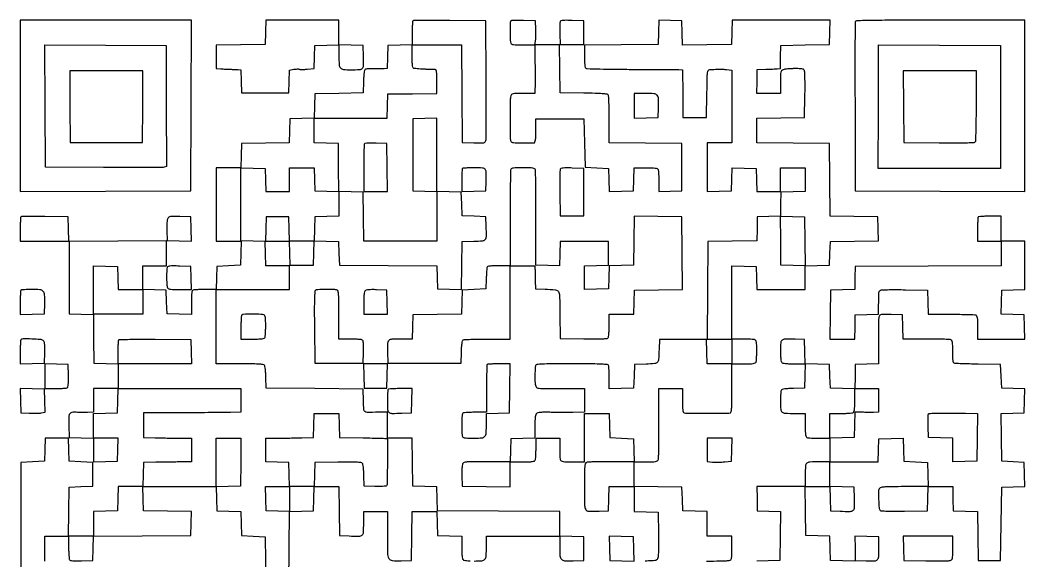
# Model space of a CAD drawing. Extents: x 179 to 1071, y 112 to 1107.
# Drawn here: x 179 to 1071, y 627 to 1107 of the extents above; entities that cross this region are included whole.
import ezdxf

# ---------------------------------------------------------------- set-up
doc = ezdxf.new("R2010")
doc.units = 0

msp = doc.modelspace()

# ---------------------------------------------------------------- linework, layer by layer
for points in [[(179, 1030.993714), (179, 954.987428), (254.75, 955.243714), (330.5, 955.5), (330.756286, 1031.25), (331.012572, 1107), (255.006286, 1107), (179, 1107)], [(223.235953, 1030.25), (223.5, 998.5), (255.5, 998.5), (287.5, 998.5), (287.764047, 1030.25), (288.028094, 1062), (255.5, 1062), (222.971906, 1062)], [(875.769597, 910.715969), (876.039194, 888.931939), (865.269597, 889.215969), (854.5, 889.5), (854.230403, 911.284031), (853.960806, 933.068061), (864.730403, 932.784031), (875.5, 932.5)], [(265.784983, 878.25), (266.069966, 868), (277.034983, 868), (288, 868), (288, 857), (288, 846), (266, 846), (244, 846), (244, 867.533832), (244, 889.067663), (254.75, 888.783832), (265.5, 888.5)], [(484.216168, 791.25), (484.5, 780.5), (494.5, 780.5), (504.5, 780.5), (504.783832, 791.25), (505.067663, 802), (494.5, 802), (483.932337, 802)], [(374.769888, 714.75), (374.5, 693.5), (363.75, 693.216168), (353, 692.932337), (353, 714.466168), (353, 736), (364.019888, 736), (375.039775, 736)]]:
    msp.add_lwpolyline(points, close=True)
for points in [[(582.164816, 627, 0.022674), (588.969528, 627.308739, 0.198237), (591.591884, 628.680907, 0.161759), (592.768858, 631.657206, 0.01396), (593, 639.934259), (593, 649), (625.5, 649), (658, 649), (658, 639.69113, 0.015815), (658.2596, 631.485571, 0.17762), (659.552728, 628.549193, 0.19207), (662.389929, 627.265539, 0.019001), (670.016285, 627.209381), (679.5, 627.5), (679.5, 638), (679.5, 648.5), (668.75, 648.783832), (658, 649.067663), (658, 660.025219), (658, 670.982775), (603.75, 671.241388), (549.5, 671.5), (549.216508, 682.216508), (548.933016, 692.933016), (538.216508, 693.216508), (527.5, 693.5), (527.230112, 714.75), (526.960225, 736), (515.980112, 736), (505, 736), (505, 747.561834), (505, 759.123667), (496.75, 758.993563, -0.004492), (487.093624, 758.928049, -0.168334), (485.057522, 759.638551, -0.213756), (484.125334, 761.427622, -0.007843), (483.784983, 769.25), (483.5, 779.5), (440.5, 780), (397.5, 780.5), (397.209882, 789.945876, 0.010217), (397.019842, 793.65896, 0.013854), (396.687053, 797.000112, 0.010763), (396.277004, 799.740901, 0.131421), (395.837437, 800.695876, 0.193639), (394.58921, 801.370556, 0.013418), (390.526609, 801.721423, 0.01201), (384.302244, 801.941217, 0.002819), (373.877555, 802), (353, 802), (353, 835), (353, 868), (385.5, 868), (418, 868), (418, 878.5), (418, 889), (407.533832, 889), (397.067663, 889), (396.783832, 899.75), (396.5, 910.5), (385.75, 910.783832), (375, 911.067663), (375, 943.567663), (375, 976.067663), (385.75, 975.783832), (396.5, 975.5), (396.784983, 965.25), (397.069966, 955), (407.534983, 955), (418, 955), (418, 965.5), (418, 976), (428.965017, 976), (439.930034, 976), (440.215017, 965.75), (440.5, 955.5), (451.25, 955.216168), (462, 954.932337), (462, 944), (462, 933.067663), (451.25, 932.783832), (440.5, 932.5), (440.216168, 921.75), (439.932337, 911), (429, 911), (418.067663, 911), (417.783832, 921.75), (417.5, 932.5), (407.5, 932.5), (397.5, 932.5), (397.216168, 921.75), (396.932337, 911), (407.432337, 911), (417.932337, 911), (418.216168, 900.25), (418.5, 889.5), (429, 889.5), (439.5, 889.5), (439.784171, 900.283485), (440.068343, 911.06697), (450.784171, 910.783485), (461.5, 910.5), (462, 900), (462.5, 889.5), (505.715134, 889.239404), (548.930268, 888.978807), (549.215134, 878.739404), (549.5, 868.5), (560.230014, 868.216371), (570.960029, 867.932742), (571.230014, 889.216371), (571.5, 910.5), (581.7397, 910.784869, 0.013827), (589.54295, 911.218122, 0.200378), (591.948742, 912.466432, 0.174565), (592.925177, 915.13313, 0.010012), (592.795054, 924), (592.5, 932.5), (582, 933), (571.5, 933.5), (571, 944), (570.5, 954.5), (559.75, 954.783832), (549, 955.067663), (549, 987.567663), (549, 1020.067663), (538.25, 1019.783832), (527.5, 1019.5), (527.5, 987.5), (527.5, 955.5), (538.25, 955.216168), (549, 954.932337), (549, 932.966168), (549, 911), (516.519502, 911), (484.039005, 911), (483.769502, 932.75), (483.5, 954.5), (472.76979, 954.783631), (462.03958, 955.067262), (461.76979, 976.283631), (461.5, 997.5), (450.75, 997.783832), (440, 998.067663), (440, 1009.033832), (440, 1020), (472.466168, 1020), (504.932337, 1020), (505.216168, 1030.75), (505.5, 1041.5), (527.25, 1041.769502), (549, 1042.039005), (549, 1052.519502, 0.006021), (548.939403, 1057.551723, 0.023474), (548.718588, 1060.655581, 0.034213), (548.357464, 1062.570853, 0.326568), (547.75, 1063.066863, 0.004035), (546.906753, 1063.105147, 0.000236), (544.335883, 1063.199874, 0.000357), (541.274643, 1063.309035, 0.000263), (537.882795, 1063.425774, -0.007111), (534.499435, 1063.588642, -0.009772), (531.464135, 1063.83769, -0.006859), (528.947153, 1064.128751, -0.106583), (528.132795, 1064.417928, -0.213726), (527.632486, 1065.155373, -0.017235), (527.296095, 1067.533453, -0.018308), (527.070244, 1070.780494, -0.008208), (527, 1075.059017), (527, 1085), (548.989377, 1085), (570.978755, 1085), (571.239377, 1041.75), (571.5, 998.5), (581.722245, 998.215323, 0.003536), (588.279672, 998.079105, 0.04939), (590.630513, 998.279412, 0.162265), (591.802908, 998.928182, 0.128356), (592.48669, 1000.215323, 0.056624), (592.702321, 1002.005396, 0.000409), (592.791938, 1017.103876, 0.001555), (592.826643, 1034.403381, 0.000995), (592.764445, 1054.5), (592.5, 1106.5), (560.430282, 1106.763615, 0.002002), (548.086578, 1106.815665, 0.003234), (537.581211, 1106.749961, 0.00059), (528.328827, 1106.621332, 0.194996), (527.680282, 1106.346949, 0.178026), (527.408118, 1105.758234, 0.0047), (527.199833, 1102.841021, 0.009306), (527.049271, 1099.363422, 0.006164), (527, 1095.367165), (527, 1085.067663), (516.25, 1084.783832), (505.5, 1084.5), (505.215017, 1074.25), (504.930034, 1064), (502.215017, 1063.889082, -0.008777), (500.753817, 1063.855063, -0.002245), (498.388161, 1063.852143, -0.002287), (495.687665, 1063.873285, -0.002319), (493, 1063.919087, 0.011931), (490.422317, 1063.913459, 0.01529), (488.053586, 1063.779195, 0.013167), (486.10179, 1063.556648, 0.113599), (485.288805, 1063.24497, 0.193618), (484.739651, 1062.435297, 0.018805), (484.316895, 1060.056264, 0.018881), (483.987097, 1056.785819, 0.008443), (483.788805, 1052.464966), (483.5, 1042.5), (462, 1042), (440.5, 1041.5), (440.216508, 1030.783492), (439.933016, 1020.066984), (429.216508, 1019.783492), (418.5, 1019.5), (418.216369, 1008.76979), (417.932738, 998.03958), (396.716369, 997.76979), (375.5, 997.5), (375.216168, 986.75), (374.932337, 976), (363.966168, 976), (353, 976), (353, 943.5), (353, 911), (364.033832, 911), (375.067663, 911), (374.783832, 900.25), (374.5, 889.5), (364, 889), (353.5, 888.5), (353.215017, 878.25), (352.930034, 868), (343.546804, 868, 0.005972), (339.837646, 867.955693, 0.007853), (336.455249, 867.821697, 0.005943), (333.637304, 867.632084, 0.071958), (332.581787, 867.393011, 0.205485), (331.767294, 866.600474, 0.062919), (331.302479, 864.908208, 0.03028), (331.059521, 861.946379, 0.005326), (331, 856.359179), (331, 845.932337), (320.25, 846.216168), (309.5, 846.5), (309, 857), (308.5, 867.5), (298.25, 867.784983), (288, 868.069966), (288, 878.534983), (288, 889), (298.5, 889), (309, 889), (309, 900.010623), (309, 911.021245), (265.75, 910.760623), (222.5, 910.5), (222.5, 878.5), (222.5, 846.5), (233.230591, 846.216365), (243.961183, 845.93273), (244.230591, 824.216365), (244.5, 802.5), (255.25, 802.216168), (266, 801.932337), (266, 790.966168), (266, 780), (255, 780), (244, 780), (244, 769.5), (244, 759), (238.75, 758.860223, -0.005113), (236.468945, 758.82283, -0.003819), (233.953784, 758.826536, -0.003861), (231.583847, 758.866435, -0.008781), (229.794798, 758.941829, 0.033863), (224.959464, 758.903035, 0.234945), (222.984289, 757.726448, 0.140338), (222.16909, 755.026038, 0.010211), (222.216958, 747.172125), (222.5, 736.5), (233.25, 736.216168), (244, 735.932337), (244, 725.432337), (244, 714.932337), (254.75, 715.216168), (265.5, 715.5), (265.784983, 725.75), (266.069966, 736), (255.034983, 736), (244, 736), (244, 746.966168), (244, 757.932337), (254.75, 758.216168), (265.5, 758.5), (265.783832, 769.25), (266.067663, 780), (276.033832, 780.046296, -0.000647), (281.37894, 780.064207, -0.000168), (289.975563, 780.078993, -0.000171), (299.772017, 780.089193, -0.000175), (309.5, 780.092593, -0.000159), (320.024181, 780.089249, -0.000101), (332.265625, 780.078993, -0.000102), (344.269887, 780.064062, -0.000189), (354, 780.046296), (375, 780), (375, 769.5), (375, 759), (365.75, 758.834661, -0.00263), (360.264569, 758.765475, -0.000393), (349.229688, 758.69302, -0.000442), (336.195526, 758.629194, -0.000381), (322.5, 758.584661), (288.5, 758.5), (288.5, 747.5), (288.5, 736.5), (299, 736.324274, 0.000788), (303.797094, 736.251555, 0.000454), (309.573437, 736.178349, 0.000454), (315.373532, 736.115378, 0.00076), (320.25, 736.074274), (331, 736), (331, 725.5), (331, 715), (320.75, 714.902492, 0.000362), (316.032594, 714.8542, 0.000201), (310.279688, 714.788832, 0.0002), (304.45558, 714.717978, 0.000324), (299.5, 714.652492), (288.5, 714.5), (288.216168, 703.75), (287.932337, 693), (277, 693), (266.067663, 693), (265.783832, 682.25), (265.5, 671.5), (254.75, 671.216168), (244, 670.932337), (244, 659.966168), (244, 649), (232.980498, 649), (221.960995, 649), (222.230498, 670.75), (222.5, 692.5), (233, 693), (243.5, 693.5), (243.5, 704), (243.5, 714.5), (233, 715), (222.5, 715.5), (222.215017, 725.75), (221.930034, 736), (211.5, 736), (201.069966, 736), (200.784983, 725.75), (200.5, 715.5), (190, 715), (179.5, 714.5), (179.5, 627.5), (179.5, 540.5)], [(788.393011, 627, 0.002045), (800.514173, 627.049566, 0.015901), (806.164693, 627.275578, 0.030015), (809.337463, 627.696146, 0.258697), (810.393011, 628.581787, 0.07203), (810.632106, 629.638111, 0.005915), (810.821697, 632.465525, 0.007831), (810.955695, 635.859224, 0.005951), (811, 639.581787), (811, 649), (800, 649), (789, 649), (789, 659.966168), (789, 670.932337), (778.25, 671.216168), (767.5, 671.5), (767, 682), (766.5, 692.5), (745.25, 692.769888), (724, 693.039775), (724, 704.019888), (724, 715), (734.393011, 715, 0.004973), (740.189863, 715.057652, 0.033632), (743.047289, 715.307247, 0.078579), (744.629862, 715.816287, 0.186196), (745.446009, 716.719899, 0.072938), (745.700008, 717.851551, 0.006692), (745.87834, 720.734044, 0.008533), (745.986822, 724.194514, 0.006585), (745.990985, 727.969899, -0.002025), (745.950511, 733.018354, -0.000561), (745.927974, 740.94272, -0.000567), (745.922691, 749.91538, -0.000593), (745.937986, 758.75), (746, 780), (756.5, 780), (767, 780), (767, 769.606989, 0.00574), (767.06139, 764.259739, 0.027485), (767.298738, 761.219739, 0.049924), (767.726166, 759.415707, 0.221516), (768.464247, 758.652093, 0.090791), (771.164011, 758.145958, 0.001104), (789.008914, 758.109741, 0.001105), (806.85286, 758.152374, 0.090699), (809.554907, 758.659443, 0.27007), (810.347839, 759.646366, 0.020886), (810.726632, 763.155984, 0.01417), (810.947622, 769.060441, 0.002268), (811, 780.606989), (811, 802), (821.393011, 802, 0.005351), (826.960143, 802.059586, 0.030363), (829.913621, 802.30265, 0.063068), (831.601595, 802.76761, 0.205218), (832.393011, 803.581787, 0.070701), (832.631706, 804.623534, 0.006434), (832.821697, 807.287222, 0.008233), (832.955664, 810.484808, 0.006352), (833, 813.974799, 0.006824), (832.936805, 818.605148, 0.03479), (832.687898, 821.167248, 0.070258), (832.216173, 822.656877, 0.191652), (831.418213, 823.393011, 0.07203), (830.361889, 823.632106, 0.005915), (827.534475, 823.821697, 0.007831), (824.140776, 823.955695, 0.005951), (820.418213, 824), (811, 824), (811, 856.533832), (811, 889.067663), (821.75, 888.783832), (832.5, 888.5), (832.784983, 878.25), (833.069966, 868), (854.534983, 868), (876, 868), (876, 878.466168), (876, 888.932337), (886.75, 889.216168), (897.5, 889.5), (898, 900), (898.5, 910.5), (919.783629, 910.769986), (941.067258, 911.039971), (940.783629, 921.769986), (940.5, 932.5), (919.263827, 932.769847), (898.027654, 933.039695), (897.763827, 965.269847), (897.5, 997.5), (865.25, 997.763853), (833, 998.027706), (833, 1008.993965), (833, 1019.960225), (854.25, 1020.230112), (875.5, 1020.5), (875.783711, 1040, 0.002788), (875.85221, 1047.634166, 0.003942), (875.821708, 1054.432812, 0.002293), (875.724598, 1060.159317, 0.054895), (875.514659, 1061.75, 0.112102), (874.89177, 1062.994143, 0.157192), (873.854104, 1063.661483, 0.059166), (871.872391, 1063.943769, 0.005825), (867.046048, 1064, 0.011124), (863.827387, 1063.928382, 0.012073), (860.701982, 1063.713521, 0.01162), (858.039268, 1063.403195, 0.056074), (856.5651, 1063.024751, 0.093257), (855.080374, 1062.115891, 0.152779), (854.33829, 1060.856036, 0.053422), (854.050674, 1058.517076, 0.003903), (854, 1052.024751), (854, 1042), (843.466168, 1042), (832.932337, 1042), (833.216168, 1052.625612), (833.5, 1063.251224), (841, 1063.463703, 0.001015), (844.070482, 1063.556932, 0.001063), (847.094411, 1063.661327, 0.001018), (849.7059, 1063.762366, 0.004714), (851.215017, 1063.838091), (853.930034, 1064), (854.215017, 1074.25), (854.5, 1084.5), (876, 1085), (897.5, 1085.5), (897.783832, 1096.25), (898.067663, 1107), (854.567663, 1107), (811.067663, 1107), (810.783832, 1096.25), (810.5, 1085.5), (788.784029, 1085.230592), (767.068057, 1084.961185), (766.784029, 1095.730592), (766.5, 1106.5), (756.284183, 1106.784606), (746.068365, 1107.069211), (745.784183, 1096.284606), (745.5, 1085.5), (712.75, 1085.236336), (680, 1084.972671), (680, 1075.045353, 0.007601), (680.069184, 1070.494764, 0.021379), (680.301852, 1067.319938, 0.025758), (680.669643, 1065.143553, 0.196852), (681.25, 1064.309017, 0.13792), (682.318669, 1063.978084, 0.000697), (693.589062, 1063.698551, 0.003067), (706.459695, 1063.476286, 0.00193), (721.5, 1063.366902, -0.000253), (736.678527, 1063.307424, -0.000374), (749.992595, 1063.238561, -0.000165), (761.364819, 1063.167476, -0.007399), (763.730112, 1063.116902), (766.960225, 1063), (767.230112, 1041.75), (767.5, 1020.5), (778, 1020.5), (788.5, 1020.5), (788.769888, 1041.75, -0.00133), (788.986867, 1055.874798, -0.02458), (789.287078, 1060.337403, -0.10497), (789.964157, 1062.343566, -0.247674), (791.269888, 1063.145107, -0.00446), (796.23531, 1063.423741, -0.01058), (799.93499, 1063.519873, -0.013232), (803.082669, 1063.45174, -0.01289), (806.25, 1063.217303), (811, 1062.742339), (811, 1030.371169), (811, 998), (800, 998), (789, 998), (789, 976.466168), (789, 954.932337), (799.75, 955.216168), (810.5, 955.5), (810.785353, 965.783473), (811.070705, 976.066946), (821.785353, 975.783473), (832.5, 975.5), (832.784983, 965.25), (833.069966, 955), (843.534983, 955), (854, 955), (854, 965.5), (854, 976), (865, 976), (876, 976), (876, 965.533832), (876, 955.067663), (865.25, 954.783832), (854.5, 954.5), (854.216519, 943.784613), (853.933039, 933.069227), (843.716519, 932.784613), (833.5, 932.5), (833.216365, 921.769409), (832.93273, 911.038817), (811.216365, 910.769409), (789.5, 910.5), (789.239377, 867.25), (788.978755, 824), (799.989377, 824), (811, 824), (811, 813), (811, 802), (800.033832, 802), (789.067663, 802), (788.783832, 812.75), (788.5, 823.5), (767.5, 823.5), (746.5, 823.5), (746.24922, 815, -0.008001), (745.832838, 805.85434, -0.165236), (744.803333, 803.34273, -0.196929), (742.50884, 802.190479, -0.012174), (734.7397, 801.784869), (724.5, 801.5), (724, 791), (723.5, 780.5), (712.75, 780.216168), (702, 779.932337), (702, 789.384381, 0.005819), (701.956548, 793.117744, 0.007696), (701.82509, 796.515695, 0.005743), (701.639242, 799.347054, 0.072471), (701.404561, 800.388113, 0.28031), (700.233023, 801.293221, 0.0156), (695.435737, 801.677861, 0.010658), (687.153005, 801.905657, 0.001304), (669.011768, 801.970469, 0.001266), (650.657632, 801.941683, 0.010937), (642.474844, 801.729089, 0.017099), (637.799381, 801.344633, 0.278953), (636.607207, 800.418781, 0.069437), (636.368787, 799.390124, 0.006928), (636.178367, 796.86436, 0.008609), (636.04438, 793.833203, 0.006739), (636, 790.540657, 0.00936), (636.074633, 786.554003, 0.028516), (636.32996, 783.858878, 0.042119), (636.765801, 782.043794, 0.140469), (637.449955, 781.041534, 0.130231), (638.58464, 780.516025, 0.020827), (641.028861, 780.188844, 0.018658), (644.357668, 780.008554, 0.008587), (648.699955, 780.010192, -0.002201), (653.226082, 780.069703, -0.001202), (658.779049, 780.104915, -0.001198), (664.422186, 780.113618, -0.001905), (669.25, 780.091103), (680, 780), (680, 769.5), (680, 759), (669.75, 758.859598, -0.003002), (665.082827, 758.823692, -0.00176), (659.495502, 758.833917, -0.001759), (653.906733, 758.883478, -0.002994), (649.234687, 758.969334, 0.007717), (644.542985, 759.011223, 0.019222), (641.115965, 758.857091, 0.023202), (638.671672, 758.538075, 0.129859), (637.484687, 757.987291, 0.147971), (636.753331, 756.881319, 0.040746), (636.315665, 754.817872, 0.025338), (636.068114, 751.604877, 0.006557), (636, 746.411387), (636, 736.067663), (625.25, 735.783832), (614.5, 735.5), (614.215017, 725.25), (613.930034, 715), (603.715017, 714.911553, -0.001926), (599.075056, 714.889247, -0.001142), (593.543558, 714.896596, -0.001143), (588.026151, 714.929147, -0.00197), (583.433267, 714.98484, 0.006564), (578.332622, 714.999824, 0.026359), (575.221181, 714.803872, 0.043672), (573.235679, 714.395418, 0.148042), (572.144409, 713.674002, 0.127686), (571.607851, 712.530507, 0.024684), (571.296952, 710.247939, 0.020485), (571.154398, 707.085778, 0.008742), (571.211141, 702.850715), (571.5, 693.5), (592.75, 693.230112), (614, 692.960225), (614, 703.980112), (614, 715), (624.893011, 715, 0.005003), (630.756842, 715.058671, 0.029178), (633.833669, 715.300233, 0.06089), (635.585285, 715.763049, 0.209079), (636.393011, 716.581787, 0.070946), (636.631778, 717.626193, 0.006338), (636.821697, 720.31865, 0.008159), (636.955669, 723.550804, 0.006277), (637, 727.081787), (637, 736), (647.5, 736), (658, 736), (658, 727.081787, 0.006277), (658.044331, 723.550804, 0.008159), (658.178303, 720.31865, 0.006338), (658.368222, 717.626193, 0.070946), (658.606989, 716.581787, 0.205218), (659.398405, 715.76761, 0.063068), (661.086379, 715.30265, 0.030363), (664.039857, 715.059586, 0.005351), (669.606989, 715), (680, 715), (680, 736.5), (680, 758), (690.966168, 758), (701.932337, 758), (702.216168, 747.25), (702.5, 736.5), (713, 736), (723.5, 735.5), (723.784983, 725.25), (724.069966, 715), (713.284983, 714.937986, -0.001272), (708.462606, 714.922527, -0.000818), (702.868621, 714.927974, -0.000822), (697.393668, 714.951252, -0.001543), (692.969899, 714.990985, 0.006585), (689.194514, 714.986822, 0.008533), (685.734044, 714.87834, 0.006692), (682.851551, 714.700008, 0.072938), (681.719899, 714.446009, 0.24396), (680.746308, 713.348899, 0.041911), (680.278503, 710.512775, 0.018008), (680.04725, 705.222875, 0.001919), (680, 692.912063, 0.003655), (680.120752, 676.392809, 0.132003), (681.153873, 672.760507, 0.254922), (683.811734, 671.196116, 0.01687), (693, 671.204946), (701.5, 671.5), (701.783832, 682.25), (702.067663, 693), (713.033832, 693), (724, 693), (724, 682.033832), (724, 671.067663), (734.75, 670.783832), (745.5, 670.5), (745.771227, 650.723921, -0.003998), (745.819843, 642.220502, -0.008451), (745.693379, 635.628551, -0.006572), (745.445103, 630.589282, -0.107669), (744.986043, 628.973921, -0.131877), (743.98962, 627.912104, -0.094571), (742.462685, 627.326285, -0.039356), (739.773537, 627.058951, -0.005104), (733.998648, 627)], [(919.96042, 626.932738), (909.23021, 627.216369), (898.5, 627.5), (898.216508, 638.216508), (897.933016, 648.933016), (887.216508, 649.216508), (876.5, 649.5), (876.230498, 671.25), (875.960995, 693), (886.946666, 693), (897.932337, 693), (898.216168, 682.25), (898.5, 671.5), (907, 671.204946, 0.009619), (916.028591, 671.065344, 0.179386), (918.650621, 672.048609, 0.210395), (919.785832, 674.4457, 0.013848), (919.784677, 682.277755), (919.5, 692.5), (908.75, 692.783832), (898, 693.067663), (898, 704.033832), (898, 715), (919.465017, 715), (940.930034, 715), (941.215017, 725.25), (941.5, 735.5), (952.214647, 735.783473), (962.929295, 736.066946), (963.214647, 725.783473), (963.5, 715.5), (974, 715), (984.5, 714.5), (984.783832, 703.75), (985.067663, 693), (964.156276, 693, 0.002421), (952.833829, 692.945186, 0.014515), (946.945057, 692.717111, 0.023568), (943.417964, 692.310175, 0.180957), (941.997219, 691.496649, 0.171225), (941.100397, 689.066704, 0.011862), (941.169495, 681.65492, 0.011627), (941.58714, 674.244474, 0.178316), (942.643158, 671.956842, 0.185712), (943.628008, 671.51921, 0.004237), (948.844758, 671.297672, 0.008053), (955.476266, 671.17921, 0.003759), (964.071275, 671.228725), (984.5, 671.5), (984.783832, 682.25), (985.067663, 693), (996, 693), (1006.932337, 693), (1007.216168, 682.25), (1007.5, 671.5), (1018.230591, 671.216365), (1028.961183, 670.93273), (1029.230591, 649.216365), (1029.5, 627.5), (1039.5, 627.5), (1049.5, 627.5), (1050, 660), (1050.5, 692.5), (1060.783473, 692.785353), (1071.066946, 693.070705), (1070.783473, 703.785353), (1070.5, 714.5), (1060.5, 715), (1050.5, 715.5), (1050.230215, 736.714798), (1049.96043, 757.929597), (1060.230215, 758.214798), (1070.5, 758.5), (1070.783473, 769.214647), (1071.066946, 779.929295), (1060.783473, 780.214647), (1050.5, 780.5), (1050, 791), (1049.5, 801.5), (1029.5, 801.741775, -0.002154), (1021.744698, 801.868946, -0.003275), (1015.007812, 802.052601, -0.001222), (1009.218176, 802.262557, -0.081616), (1008.25, 802.460391, -0.247216), (1007.657878, 803.133262, -0.029342), (1007.2935, 805.155516, -0.022816), (1007.065687, 808.229234, -0.00709), (1007, 812.861626, 0.005722), (1006.939469, 818.150909, 0.031559), (1006.694864, 820.988639, 0.065159), (1006.227896, 822.617372, 0.201419), (1005.418213, 823.393011, 0.08304), (1004.220801, 823.636622, 0.001846), (998.313163, 823.821697, 0.004131), (991.37797, 823.956005, 0.002775), (983.452044, 824), (963.067663, 824), (962.783832, 834.75), (962.5, 845.5), (952.328217, 845.78412, 0.004163), (946.191897, 845.904397, 0.041542), (943.630817, 845.720289, 0.120367), (942.295292, 845.164464, 0.158688), (941.531524, 844.099325, 0.060268), (941.295788, 842.853026, 0.006783), (941.143016, 839.972437, 0.008149), (941.063317, 836.526281, 0.006533), (941.086474, 832.815205, -0.002782), (941.146057, 828.479554, -0.001462), (941.174382, 823.088805, -0.001454), (941.171198, 817.565322, -0.002236), (941.133167, 812.784983), (941, 802.069966), (930.75, 801.784983), (920.5, 801.5), (920.215829, 790.716515), (919.931657, 779.93303), (909.215829, 780.216515), (898.5, 780.5), (898, 791), (897.5, 801.5), (886.783492, 801.783492), (876.066984, 802.066984), (875.783492, 812.783492), (875.5, 823.5), (867, 823.795054, 0.009402), (858.128427, 823.936071, 0.166071), (855.454216, 823.013963, 0.213688), (854.237933, 820.72577, 0.016882), (854, 813.680948, 0.009407), (854.07553, 809.666907, 0.019094), (854.314649, 806.518882, 0.019972), (854.677483, 804.180477, 0.148968), (855.2, 803.2, 0.151095), (856.201559, 802.671586, 0.019308), (858.637701, 802.311014, 0.018432), (861.945271, 802.074219, 0.008652), (866.233832, 802), (876.067663, 802), (875.783832, 791.25), (875.5, 780.5), (865.535034, 780.211195, 0.00836), (861.199826, 780.012968, 0.019108), (857.944063, 779.684251, 0.01918), (855.589, 779.262532, 0.199883), (854.800347, 778.711195, 0.115465), (854.495585, 777.839133, 0.007638), (854.252233, 775.172862, 0.010722), (854.077248, 771.953419, 0.007795), (854.015313, 768.366631, 0.01737), (854.244146, 761.447313, 0.212926), (855.453584, 759.165479, 0.158237), (858.13951, 758.185166, 0.008632), (867.25, 758.013655), (876, 758), (876, 747.606989, 0.005351), (876.059586, 742.039857, 0.030363), (876.30265, 739.086379, 0.063068), (876.76761, 737.398405, 0.205218), (877.581787, 736.606989, 0.07203), (878.638111, 736.367894, 0.005915), (881.465525, 736.178303, 0.007831), (884.859224, 736.044305, 0.005951), (888.581787, 736), (898, 736), (898, 725.5), (898, 715), (889.25, 714.986345, 0.009167), (880.044544, 714.803189, 0.171913), (877.394674, 713.74871, 0.202173), (876.212842, 711.318307, 0.013409), (876, 703.383369), (876, 693), (854.466168, 693), (832.932337, 693), (833.216168, 682.25), (833.5, 671.5), (843.769404, 671.214803), (854.038809, 670.929605), (853.769404, 649.214803), (853.5, 627.5), (843.215407, 627.214635), (832.930815, 626.92927)], [(201, 627), (201, 638), (201, 649), (211.5, 649), (222, 649), (222.015313, 639.25, 0.007755), (222.080714, 635.421391, 0.010675), (222.266219, 631.985645, 0.007585), (222.524351, 629.139851, 0.115445), (222.847958, 628.211769, 0.19692), (223.705135, 627.604266, 0.033714), (225.717063, 627.278982, 0.023663), (228.804805, 627.138177, 0.006827), (233.582645, 627.211769), (243.5, 627.5), (243.783724, 638.239403), (244.067448, 648.978805), (287.283724, 649.239403), (330.5, 649.5), (330.783629, 660.230014), (331.067258, 670.960029), (309.783629, 671.230014), (288.5, 671.5), (288.216168, 682.25), (287.932337, 693), (320.432337, 693), (352.932337, 693), (353.216168, 682.25), (353.5, 671.5), (364.216508, 671.216508), (374.933016, 670.933016), (375.216508, 660.216508), (375.5, 649.5), (386, 649), (396.5, 648.5), (396.769989, 627.215238), (397.039978, 605.930475)], [(417.5, 606.5), (417.763809, 638.716308), (418.027617, 670.932617), (428.763809, 671.216308), (439.5, 671.5), (439.783832, 682.25), (440.067663, 693), (451.014329, 693), (461.960995, 693), (462.230498, 671.25), (462.5, 649.5), (471, 649.204946, 0.009927), (479.965089, 649.071849, 0.179688), (482.602972, 650.066531, 0.203196), (483.788355, 652.49751, 0.01319), (484, 660.519052), (484, 671), (494.5, 671), (505, 671), (505, 650.571429, 0.004739), (505.158746, 633.823328, 0.117453), (506.30679, 629.378995, 0.254581), (509.229703, 627.440508, 0.029587), (517.357531, 627.213897), (526.5, 627.5), (526.769502, 649.25), (527.039005, 671), (537.985671, 671), (548.932337, 671), (549.216168, 660.25), (549.5, 649.5), (560.25, 649.216168), (571, 648.932337), (571, 639.166168, 0.008739), (571.074372, 634.911233, 0.018512), (571.311437, 631.623182, 0.01939), (571.67228, 629.199046, 0.150842), (572.2, 628.2, 0.146858), (573.159592, 627.683514, 0.020575), (575.407548, 627.318456, 0.019737), (578.406512, 627.076885, 0.010228)]]:
    msp.add_lwpolyline(points, format="xyb")
for points in [[(396.783832, 1096.25), (396.5, 1085.5), (374.75, 1085.230498), (353, 1084.960995), (353, 1074.480498), (353, 1064), (357.25, 1063.788296, 0.001158), (359.167431, 1063.697233, 0.000711), (361.426562, 1063.598404, 0.000713), (363.661971, 1063.50699, 0.001274), (365.5, 1063.439142, -0.001213), (367.230151, 1063.375488, -0.000927), (369.122536, 1063.297757, -0.000937), (370.894512, 1063.218354, -0.002212), (372.215017, 1063.150846), (374.930034, 1063), (375.215017, 1052.75), (375.5, 1042.5), (396.5, 1042.5), (417.5, 1042.5), (417.783631, 1052.62757), (418.067263, 1062.755139), (422.094304, 1063.399089, -0.016067), (423.704083, 1063.603711, -0.019979), (425.210568, 1063.68567, -0.018657), (426.458908, 1063.657063, -0.123967), (427.04787, 1063.470415, 0.131942), (427.69354, 1063.276891, 0.010969), (429.45862, 1063.264712, 0.01404), (431.595874, 1063.356914, 0.010367), (433.953599, 1063.57426), (439.932802, 1064.25073), (440.216401, 1074.375365), (440.5, 1084.5), (451.25, 1084.783832), (462, 1085.067663), (462, 1075.069015, 0.015607), (462.238856, 1067.418711, 0.167221), (463.413179, 1064.592443, 0.192421), (466.002815, 1063.291861, 0.021812), (472.684259, 1063.013655, 0.012267), (480.41246, 1063.218778, 0.188696), (482.79622, 1064.294972, 0.190182), (483.806777, 1066.699635, 0.012493), (483.783598, 1074.375418), (483.5, 1084.5), (472.75, 1084.783832), (462, 1085.067663), (462, 1096.033832), (462, 1107), (429.533832, 1107), (397.067663, 1107)], [(614.698485, 1106.365152, 0.193935), (614.110993, 1104.984403, 0.003636), (614.015703, 1096.975453, 0.006241), (614.076062, 1089.293089, 0.086734), (614.606989, 1086.581787, 0.204858), (615.396901, 1085.768035, 0.063268), (617.079129, 1085.302881, 0.030475), (620.021421, 1085.059673, 0.005385), (625.561676, 1085), (635.909374, 1085), (636.511177, 1088.25, 0.030569), (636.724159, 1089.987404, 0.008349), (636.846169, 1092.748437, 0.00841), (636.879612, 1095.890231, 0.008667), (636.80649, 1099), (636.5, 1106.5), (625.948485, 1106.781818, 0.00634), (621.854298, 1106.839236, 0.009591), (618.291298, 1106.775673, 0.004864), (615.303205, 1106.635883, 0.184275)], [(658.442274, 1105.710164, 0.081166), (658.248144, 1104.773814, 0.005233), (658.158783, 1101.980936, 0.007531), (658.137174, 1098.634259, 0.005535), (658.210159, 1094.924983), (658.5, 1085.5), (669, 1085.5), (679.5, 1085.5), (679.5, 1096), (679.5, 1106.5), (669.232115, 1106.785181, 0.005823), (664.049899, 1106.868732, 0.025951), (661.012272, 1106.724596, 0.043922), (659.172333, 1106.376284, 0.236652)], [(920.460009, 1105.75, 0.090591), (920.266358, 1104.709509, 0.000109), (920.198937, 1082.982812, 0.000984), (920.176611, 1058.652573, 0.000605), (920.241394, 1030), (920.5, 955.5), (995.75, 955.243674), (1071, 954.987348), (1071, 1030.993674), (1071, 1107), (995.968615, 1107, 0.000668), (957.448289, 1106.948566, 0.003471), (936.19131, 1106.744245, 0.001205), (921.475143, 1106.465155, 0.305157)], [(308.758677, 1030.77123), (309.017354, 977.04246), (306.758677, 976.494347, -0.057902), (304.987826, 976.276519, -0.000418), (290.035361, 976.188577, -0.001589), (272.903102, 976.156579, -0.001017), (253, 976.223117), (201.5, 976.5), (201.241383, 1030.758691), (200.982767, 1085.017383), (254.741383, 1084.758691), (308.5, 1084.5)], [(636.016543, 1073.75, -0.002089), (636.085953, 1068.69804, -0.001314), (636.126879, 1062.79375, -0.001319), (636.136556, 1056.984366, -0.002417), (636.109067, 1052.25), (636, 1042), (625.616631, 1042, 0.003789), (619.088289, 1041.950532, 0.046747), (616.618562, 1041.681309, 0.144985), (615.365943, 1041.013227, 0.133542), (614.630286, 1039.75, 0.063502), (614.099677, 1035.843552, 0.001897), (614.02744, 1019.329745, 0.001413), (614.065329, 1002.464395, 0.09058), (614.606989, 999.581787, 0.204355), (615.394798, 998.76863, 0.063548), (617.069033, 998.303205, 0.030632), (619.995746, 998.059796, 0.005433), (625.498581, 998), (635.783184, 998), (636.450891, 1000.660357, 0.042452), (636.697369, 1002.177525, 0.008501), (636.859644, 1004.915567, 0.00893), (636.937599, 1008.118159, 0.008227), (636.904758, 1011.410357), (636.690918, 1019.5), (658.095459, 1019.5), (679.5, 1019.5), (680, 998), (680.5, 976.5), (691, 976), (701.5, 975.5), (701.785353, 965.216527), (702.070705, 954.933054), (712.785353, 955.216527), (723.5, 955.5), (723.784983, 965.75), (724.069966, 976), (734.427994, 976, -0.005378), (739.974376, 975.940347, -0.030449), (742.919218, 975.697172, -0.063222), (744.602756, 975.232062, -0.204941), (745.393011, 974.418213, -0.071025), (745.631801, 973.372947, -0.006307), (745.821697, 970.671074, -0.008135), (745.955671, 967.427616, -0.006253), (746, 963.883229), (746, 954.930034), (756.25, 955.215017), (766.5, 955.5), (766.5, 976.5), (766.5, 997.5), (734.25, 997.763853), (702, 998.027706), (701.984687, 1018.763853, 0.003511), (701.922323, 1026.799897, 0.005361), (701.744518, 1033.769802, 0.002104), (701.503367, 1039.730262, 0.131066), (701.188593, 1040.729091, 0.228384), (700.178296, 1041.35659, 0.009456), (695.820243, 1041.740282, 0.01097), (689.461676, 1042.039141, 0.003025), (679.453905, 1042.229091), (658.5, 1042.5), (658.230112, 1063.75), (657.960225, 1085), (646.887588, 1085), (635.814951, 1085)], [(1049.5, 1030), (1049.5, 975.5), (995.211905, 975.5), (940.92381, 975.5), (940.942857, 1025.75, -0.000032), (940.951538, 1045.331386, -0.000047), (940.961905, 1062.563467, -0.000022), (940.972765, 1077.239555, -0.00086), (940.980952, 1080.508612), (941, 1085.017225), (995.25, 1084.758612), (1049.5, 1084.5)], [(963.235953, 1030.25), (963.5, 998.5), (994.93202, 998.235498, 0.001697), (1010.901959, 998.155315, 0.00816), (1019.995146, 998.288929, 0.006635), (1026.009704, 998.555446, 0.241447), (1027.166708, 999.235498, 0.134731), (1027.492293, 1000.296498, 0.001088), (1027.738089, 1009.161365, 0.003824), (1027.920853, 1019.372002, 0.002438), (1027.984687, 1031.25), (1028, 1062), (995.485953, 1062), (962.971906, 1062)], [(724, 1030.966168), (724, 1019.932337), (734.75, 1020.216168), (745.5, 1020.5), (745.788833, 1029.243181, 0.016288), (745.792504, 1037.394003, 0.180768), (744.576308, 1040.354446, 0.189805), (741.745043, 1041.715759, 0.018261), (733.964816, 1042), (724, 1042)], [(484.700461, 997.367127, 0.189024), (484.416499, 996.716919, 0.001401), (484.20576, 990.752635, 0.004985), (484.050544, 983.869908, 0.003145), (484, 975.833333), (484, 955), (494.519888, 955), (505.039775, 955), (504.769888, 976.25), (504.5, 997.5), (494.950461, 997.783794, 0.007041), (491.240283, 997.841782, 0.010544), (488.000338, 997.778463, 0.005798), (485.297812, 997.637197, 0.182377)], [(614.629044, 974.475687, 0.08647), (614.39236, 973.270351, 0.000842), (614.217067, 964.37347, 0.002756), (614.088765, 954.112443, 0.001779), (614.047964, 942.225687, -0.00008), (614.047537, 929.637326, -0.000083), (614.043075, 917.220983, -0.00008), (614.035723, 906.486352, -0.000365), (614.025909, 900.25), (614, 889), (603.968615, 889, 0.006917), (599.268789, 888.934982, 0.022817), (596.179089, 888.708122, 0.029638), (594.160187, 888.344542, 0.255814), (593.506859, 887.75, 0.061805), (593.324662, 886.887286, 0.003671), (593.118238, 884.223438, 0.005482), (592.930009, 881.038507, 0.004013), (592.788244, 877.5), (592.5, 868.5), (582, 868), (571.5, 867.5), (571.216365, 856.769409), (570.93273, 846.038817), (549.216365, 845.769409), (527.5, 845.5), (527.216168, 834.75), (526.932337, 824), (518.216168, 823.986345, 0.008916), (508.973029, 823.807018, 0.171922), (506.345458, 822.764393, 0.209066), (505.216942, 820.369384, 0.014038), (505.216402, 812.624582), (505.5, 802.5), (538, 802.5), (570.5, 802.5), (570.788805, 812.464966, -0.00836), (570.987032, 816.800174, -0.019108), (571.315749, 820.055937, -0.01918), (571.737468, 822.411, -0.199883), (572.288805, 823.199653, -0.130991), (573.272206, 823.50992, -0.002139), (579.092649, 823.747767, -0.005408), (585.901595, 823.92312, -0.003544), (593.75, 823.984687), (614, 824), (614, 856.5), (614, 889), (625, 889), (636, 889), (636.090641, 886.25, -0.001756), (636.135515, 884.726014, -0.000385), (636.201468, 882.104687, -0.000401), (636.27298, 879.07305, -0.000385), (636.340641, 876), (636.5, 868.5), (645, 868.24922, -0.015112), (654.309273, 867.692637, -0.241952), (656.89363, 866.055334, -0.12708), (657.90817, 862.507021, -0.003245), (658.230153, 845.735929), (658.5, 824.5), (679.428109, 824.22917, 0.002701), (689.928451, 824.150006, 0.012029), (696.091209, 824.285113, 0.012869), (700.095412, 824.572759, 0.230932), (701.162796, 825.22917, 0.115844), (701.482259, 826.147219, 0.007444), (701.73694, 828.990756, 0.010563), (701.920078, 832.422631, 0.007655), (701.984687, 836.25), (702, 846), (712.966168, 846), (723.932337, 846), (724.216168, 856.75), (724.5, 867.5), (745.763827, 867.769928), (767.027654, 868.039856), (766.763827, 900.269928), (766.5, 932.5), (745.269558, 932.769831), (724.039115, 933.039662), (723.769558, 911.269831), (723.5, 889.5), (712.784613, 889.216519), (702.069227, 888.933039), (701.784613, 878.716519), (701.5, 868.5), (690.75, 868.216168), (680, 867.932337), (680, 878.432337), (680, 888.932337), (690.75, 889.216168), (701.5, 889.5), (701.5, 900), (701.5, 910.5), (680, 910.5), (658.5, 910.5), (658.215829, 899.716515), (657.931657, 888.93303), (647.356377, 889.216515), (636.781096, 889.5), (636.865455, 931, 0.001229), (636.858626, 947.033546, 0.001926), (636.765734, 960.823438, 0.000497), (636.626273, 972.86398, 0.072105), (636.407519, 974.25, 0.192974), (635.657196, 975.174526, 0.087251), (634.157334, 975.6945, 0.035127), (631.375327, 975.943959, 0.004801), (625.539601, 976, 0.005584), (620.116119, 975.939424, 0.029127), (617.137869, 975.698932, 0.056887), (615.405662, 975.252078, 0.212691)], [(571.666667, 975.333333, 0.177495), (571.400093, 974.758266, 0.004883), (571.195833, 971.96402, 0.009496), (571.048292, 968.629052, 0.006305), (571, 964.799502), (571, 954.932337), (581.75, 955.216168), (592.5, 955.5), (592.715165, 963.5, 0.009194), (592.788901, 972.172805, 0.17473), (591.859198, 974.67419, 0.206557), (589.600047, 975.797965, 0.013552), (582.147615, 976, 0.006339), (578.338339, 975.951706, 0.009542), (575.020445, 975.804167, 0.004928), (572.241287, 975.599873, 0.177367)], [(658.486233, 974.785181, 0.085165), (658.299463, 973.793498, 0.001333), (658.220876, 968.002522, 0.003496), (658.194487, 961.257788, 0.002303), (658.254118, 953.5), (658.5, 933.5), (669, 933.5), (679.5, 933.5), (679.5, 954.5), (679.5, 975.5), (669.232115, 975.785181, 0.006126), (664.213803, 975.86305, 0.024019), (661.12046, 975.724488, 0.03594), (659.182105, 975.402441, 0.249553)], [(179.686388, 932.353055, 0.177895), (179.411818, 931.759532, 0.004745), (179.201626, 928.832876, 0.009353), (179.049715, 925.342987, 0.006199), (179, 921.333333), (179, 911), (200.533832, 911), (222.067663, 911), (221.783832, 921.75), (221.5, 932.5), (200.936388, 932.769721, 0.003162), (193.00418, 932.823589, 0.005018), (186.21171, 932.758585, 0.001402), (180.323998, 932.626628, 0.192368)], [(310.01538, 931.028739, 0.089721), (309.593321, 929.72211, 0.014763), (309.31694, 927.072896, 0.015383), (309.175108, 923.826587, 0.011481), (309.211167, 920.243181), (309.5, 911.5), (320.284178, 911.215822), (331.068357, 910.931643), (330.784178, 921.715822), (330.5, 932.5), (320.804214, 932.785558, 0.004805), (314.993862, 932.900817, 0.042938), (312.44983, 932.708127, 0.109092), (311.012545, 932.136149, 0.121424)], [(1029.666667, 932.333333, 0.178563), (1029.399803, 931.754503, 0.004516), (1029.195833, 928.827083, 0.009111), (1029.048276, 925.341612, 0.006022), (1029, 921.333333), (1029, 911), (1039.5, 911), (1050, 911), (1050, 900.007294), (1050, 889.014589), (985.25, 888.757294), (920.5, 888.5), (920.215387, 878.283481), (919.930773, 868.066961), (909.215387, 867.783481), (898.5, 867.5), (898.230498, 845.75), (897.960995, 824), (908.946666, 824), (919.932337, 824), (920.216168, 834.75), (920.5, 845.5), (930.75, 845.784983), (941, 846.069966), (941.192071, 854.284983, 0.000414), (941.266776, 857.59759, 0.000477), (941.332402, 860.757515, 0.000427), (941.383178, 863.435744, 0.002781), (941.400076, 864.783154, -0.066986), (941.541916, 865.784222, -0.090767), (941.942922, 866.602712, -0.094631), (942.592413, 867.202333, -0.079266), (943.458005, 867.566865, -0.05567), (944.922903, 867.75714, -0.001969), (950.628289, 867.837043, -0.003626), (957.380593, 867.856044, -0.002528), (965, 867.783711), (984.5, 867.5), (984.783832, 856.75), (985.067663, 846), (1005.452044, 846, -0.002775), (1013.37797, 845.956005, -0.004131), (1020.313163, 845.821697, -0.001846), (1026.220801, 845.636622, -0.08304), (1027.418213, 845.393011, -0.205218), (1028.23239, 844.601595, -0.063068), (1028.69735, 842.913621, -0.030363), (1028.940414, 839.960143, -0.005351), (1029, 834.393011), (1029, 824), (1050.033832, 824), (1071.067663, 824), (1070.783832, 834.75), (1070.5, 845.5), (1060.216527, 845.785353), (1049.933054, 846.070705), (1050.216527, 856.785353), (1050.5, 867.5), (1060.75, 867.784983), (1071, 868.069966), (1071, 889.534983), (1071, 911), (1060.5, 911), (1050, 911), (1050, 922), (1050, 933), (1040.166667, 933, 0.006327), (1036.350087, 932.951706, 0.009526), (1033.026042, 932.804167, 0.004912), (1030.241448, 932.599886, 0.177413)], [(309.619905, 887.451872, 0.083316), (309.128317, 885.02878, 0.008629), (309.031047, 879.188846, 0.010211), (309.153387, 873.370775, 0.055154), (309.630286, 870.25, 0.133852), (310.367106, 868.986545, 0.144833), (311.622511, 868.31846, 0.046611), (314.098922, 868.049391, 0.003769), (320.651614, 868), (331.069966, 868), (330.784983, 878.25), (330.5, 888.5), (320.369905, 888.783659, 0.005077), (314.789027, 888.883234, 0.032748), (311.976461, 888.720524, 0.074653), (310.405548, 888.281886, 0.198307)], [(179.666667, 867.333333, 0.178637), (179.399783, 866.754242, 0.004491), (179.195833, 863.817145, 0.009085), (179.048275, 860.320751, 0.006002), (179, 856.299502), (179, 845.932337), (189.75, 846.216168), (200.5, 846.5), (200.786103, 855.642469, 0.019036), (200.733954, 863.32909, 0.180119), (199.468901, 866.310679, 0.18506), (196.579688, 867.69613, 0.020292), (189.095238, 868, 0.007096), (185.689432, 867.951663, 0.010552), (182.71131, 867.804167, 0.00595), (180.231427, 867.599138, 0.174492)], [(441.235705, 867.166836, 0.241759), (440.554811, 866.006827, 0.006458), (440.289065, 859.895282, 0.008037), (440.155496, 850.662586, 0.001667), (440.235705, 834.432148), (440.5, 802.5), (462, 802.5), (483.5, 802.5), (483.788231, 812.417355, 0.006827), (483.861823, 817.195195, 0.023663), (483.721018, 820.282937, 0.033714), (483.395734, 822.294865, 0.19692), (482.788231, 823.152042, 0.115445), (481.860149, 823.475649, 0.007585), (479.014355, 823.733781, 0.010675), (475.578609, 823.919286, 0.007755), (471.75, 823.984687), (462, 824), (462, 845.393011, 0.002045), (461.950434, 857.514173, 0.015901), (461.724422, 863.164693, 0.030015), (461.303854, 866.337463, 0.258697), (460.418213, 867.393011, 0.086908), (457.631977, 867.937609, 0.007859), (450.508763, 867.965587, 0.006094), (443.248717, 867.791475, 0.133136)], [(485.234424, 866.834424, 0.148037), (484.682905, 865.804059, 0.021532), (484.312981, 863.428249, 0.019339), (484.074077, 860.149401, 0.008515), (484, 855.8), (484, 846), (494.533832, 846), (505.067663, 846), (504.783832, 856.75), (504.5, 867.5), (495.484424, 867.784424, 0.008771), (491.360229, 867.84215, 0.022222), (488.366666, 867.698401, 0.027716), (486.2536, 867.383717, 0.146572)], [(375.666667, 845.333333, 0.178563), (375.399803, 844.754503, 0.004516), (375.195833, 841.827083, 0.009111), (375.048276, 838.341612, 0.006022), (375, 834.333333), (375, 824), (385.393011, 824, 0.005351), (390.960143, 824.059586, 0.030363), (393.913621, 824.30265, 0.063068), (395.601595, 824.76761, 0.205218), (396.393011, 825.581787, 0.070701), (396.631706, 826.623534, 0.006434), (396.821697, 829.287222, 0.008233), (396.955664, 832.484808, 0.006352), (397, 835.974799, 0.006824), (396.936805, 840.605148, 0.03479), (396.687898, 843.167248, 0.070258), (396.216173, 844.656877, 0.191652), (395.418213, 845.393011, 0.086595), (392.751045, 845.916057, 0.005978), (385.049326, 845.984863, 0.003449), (377.015008, 845.905165, 0.194545)], [(179.666667, 823.333333, 0.178637), (179.399783, 822.754242, 0.004491), (179.195833, 819.817145, 0.009085), (179.048275, 816.320751, 0.006002), (179, 812.299502), (179, 801.932337), (189.75, 802.216168), (200.5, 802.5), (200.790619, 811.983715, 0.005986), (200.888454, 817.225554, 0.035003), (200.714161, 819.975897, 0.072737), (200.239248, 821.636939, 0.12965), (199.349489, 822.733715, 0.14198), (196.909321, 823.6225, 0.009192), (189.290112, 823.9949, 0.007587), (181.549671, 824.113183, 0.19894)], [(330.783832, 812.75), (331.067663, 802), (298.533832, 802), (266, 802), (266, 812.333333, -0.006146), (266.049283, 816.342574, -0.009281), (266.199888, 819.831138, -0.004676), (266.408211, 822.75801, -0.178096), (266.680468, 823.347135, -0.194926), (267.328722, 823.621499, -0.000608), (276.434599, 823.750224, -0.003285), (286.778546, 823.815907, -0.002034), (298.930468, 823.763802), (330.5, 823.5)], [(201, 791.034983), (201, 780), (210.25, 780.015313, 0.008167), (213.886984, 780.080746, 0.011132), (217.16123, 780.266219, 0.008157), (219.869999, 780.524772, 0.113964), (220.788231, 780.847958, 0.19692), (221.395734, 781.705135, 0.033714), (221.721018, 783.717063, 0.023663), (221.861823, 786.804805, 0.006827), (221.788231, 791.582645), (221.5, 801.5), (211.25, 801.784983), (201, 802.069966)], [(593.666667, 801.333333, 0.189545), (593.396201, 800.712325, 0.001277), (593.195833, 794.742708, 0.004756), (593.048097, 787.867578, 0.002993), (593, 779.833333), (593, 759), (583.581787, 759, 0.005951), (579.859224, 758.955695, 0.007831), (576.465525, 758.821697, 0.005915), (573.638111, 758.632106, 0.07203), (572.581787, 758.393011, 0.204366), (571.768616, 757.605154, 0.063541), (571.303198, 755.93074, 0.030628), (571.059794, 753.003676, 0.005432), (571, 747.5, 0.005432), (571.059794, 741.996324, 0.030628), (571.303198, 739.06926, 0.063541), (571.768616, 737.394846, 0.204366), (572.581787, 736.606989, 0.069666), (573.612488, 736.368591, 0.006839), (576.16144, 736.178303, 0.008541), (579.220668, 736.044359, 0.006668), (582.546604, 736, 0.024649), (589.049839, 736.320793, 0.200415), (591.618546, 737.704685, 0.157662), (592.772071, 740.693871, 0.013886), (593, 748.899275), (593, 757.930034), (603.25, 758.215017), (613.5, 758.5), (613.769502, 780.25), (614.039005, 802), (604.186169, 802, 0.006314), (600.362112, 801.951707, 0.009509), (597.03177, 801.804167, 0.004895), (594.241613, 801.599898, 0.17746)], [(179.215822, 769.284178), (179.5, 758.5), (187, 758.19351, 0.008752), (190.112296, 758.120861, 0.008452), (193.261671, 758.155727, 0.008401), (196.032742, 758.279887, 0.030395), (197.784412, 758.495278), (201.068823, 759.103537), (200.784412, 769.301769), (200.5, 779.5), (189.715822, 779.784178), (178.931643, 780.068357)], [(505.666667, 779.333333, 0.177367), (505.400127, 778.758713, 0.004928), (505.195833, 775.979555, 0.009542), (505.048294, 772.661661, 0.006339), (505, 768.852385, 0.015066), (505.225391, 761.374, 0.209042), (506.427349, 759.021828, 0.172284), (509.083534, 758.067202, 0.009626), (518, 758.204946), (526.5, 758.5), (526.783832, 769.25), (527.067663, 780), (516.700498, 780, 0.006002), (512.679249, 779.951725, 0.009085), (509.182855, 779.804167, 0.004491), (506.245758, 779.600217, 0.178637)], [(941, 769.5), (941, 759), (936.75, 758.92122, -0.004383), (934.685757, 758.901056, -0.001867), (931.922307, 758.908612, -0.001847), (928.97451, 758.938573, -0.002425), (926.283384, 758.988927), (920.066769, 759.135414), (919.783384, 747.817707), (919.5, 736.5), (908.75, 736.216168), (898, 735.932337), (898, 746.966168), (898, 758), (907.418213, 758, 0.005951), (911.140776, 758.044305, 0.007831), (914.534475, 758.178303, 0.005915), (917.361889, 758.367894, 0.07203), (918.418213, 758.606989, 0.205218), (919.23239, 759.398405, 0.063068), (919.69735, 761.086379, 0.030363), (919.940414, 764.039857, 0.005351), (920, 769.606989), (920, 780), (930.5, 780), (941, 780)], [(1018.269888, 758.087065), (1029.039775, 758), (1028.769888, 736.75), (1028.5, 715.5), (1017.75, 715.216168), (1007, 714.932337), (1007, 725.432337), (1007, 735.932337), (996.25, 736.216168), (985.5, 736.5), (985.211631, 746.428821, -0.004161), (985.131216, 750.310619, -0.005947), (985.129503, 753.755709, -0.003418), (985.182338, 756.653268, -0.086091), (985.33699, 757.428821, -0.272797), (985.934792, 757.90202, -0.014165), (988.473205, 758.178818, -0.016775), (991.946209, 758.341257, -0.007043), (996.625359, 758.337065, 0.000539), (1001.568602, 758.268333, 0.000319), (1007.469229, 758.196417, 0.000319), (1013.35991, 758.132135, 0.000548)], [(462.216168, 747.25), (462.5, 736.5), (483.400077, 736.26659, -0.001704), (491.440519, 736.149388, -0.002763), (498.273793, 735.988707, -0.00044), (504.316013, 735.807895, -0.190921), (504.68496, 735.648373, -0.201293), (505.25877, 734.244936, -0.000636), (505.055245, 714.729002, -0.000651), (504.801703, 695.230261, -0.195197), (504.195236, 693.795236, -0.175425), (503.479028, 693.459735, -0.00849), (500.813307, 693.262682, -0.012979), (497.579381, 693.162881, -0.008916), (493.910352, 693.210352), (484.5, 693.5), (484.209882, 702.945876, 0.010192), (484.020038, 706.658731, 0.013827), (483.687836, 709.999169, 0.010728), (483.278629, 712.739513, 0.13151), (482.840102, 713.692665, 0.195295), (481.590791, 714.362787, 0.014522), (477.655516, 714.668616, 0.01236), (471.551669, 714.813909, 0.002761), (461.13022, 714.746789), (440.5, 714.5), (440.216168, 703.75), (439.932337, 693), (428.966168, 693), (418, 693), (418, 681.965017), (418, 670.930034), (407.75, 671.215017), (397.5, 671.5), (397.216168, 682.25), (396.932337, 693), (407.5, 693), (418.067663, 693), (417.783832, 703.75), (417.5, 714.5), (407.25, 714.784983), (397, 715.069966), (397, 725.534983), (397, 736), (407.75, 736.074274, 0.00076), (412.626468, 736.115378, 0.000454), (418.426563, 736.178349, 0.000454), (424.202906, 736.251555, 0.000788), (429, 736.324274), (439.5, 736.5), (439.783832, 747.25), (440.067663, 758), (451, 758), (461.932337, 758)], [(789, 725.596513), (789, 715.193027), (793.75, 714.846513, 0.014642), (795.99658, 714.748636, 0.007134), (798.867188, 714.748663, 0.007069), (801.856091, 714.833617, 0.010147), (804.5, 715), (810.5, 715.5), (810.784983, 725.75), (811.069966, 736), (800.034983, 736), (789, 736)], [(920.215822, 638.284178), (920.5, 627.5), (930.267408, 627.213578, 0.014458), (937.796334, 627.210557, 0.203504), (940.199732, 628.31292, 0.175463), (941.262191, 630.884164, 0.010243), (941.4687, 639.5), (941.5, 648.5), (930.715822, 648.784178), (919.931643, 649.068357)], [(963.216168, 638.25), (963.5, 627.5), (983, 627.216289, 0.002788), (990.634166, 627.14779, 0.003942), (997.432813, 627.178292, 0.002293), (1003.159317, 627.275402, 0.054895), (1004.75, 627.485341, 0.136351), (1006.014305, 628.195751, 0.147729), (1006.683146, 629.43623, 0.046635), (1006.95123, 631.909746, 0.003689), (1007, 638.519052), (1007, 649), (984.966168, 649), (962.932337, 649)]]:
    msp.add_lwpolyline(points, format="xyb", close=True)
msp.add_lwpolyline([(724.067663, 627), (723.783832, 637.75), (723.5, 648.5), (712.715822, 648.784178), (701.931643, 649.068357), (702.215822, 638.284178), (702.5, 627.5), (713.284606, 627.215817), (724.069211, 626.931635)])

doc.saveas('drawing.dxf')
